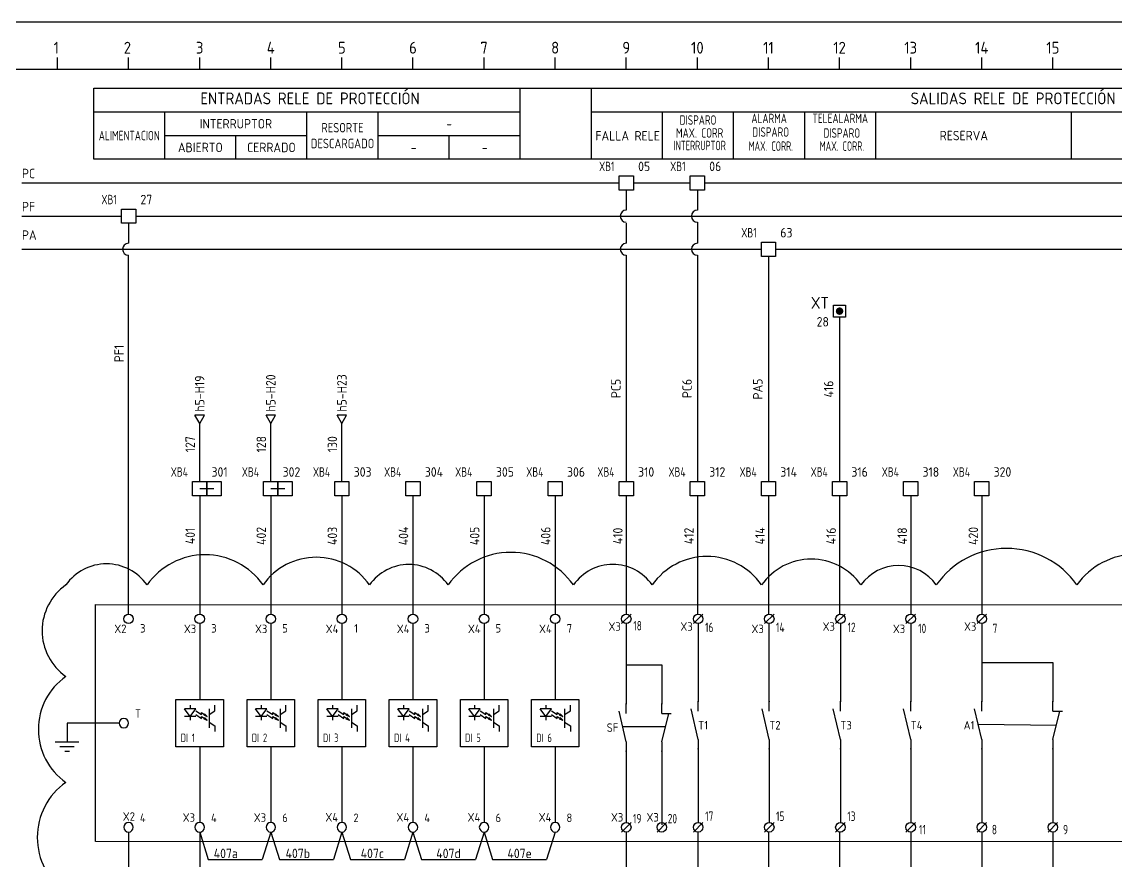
# Model space of a CAD drawing. Header units: millimetres. Extents: x 2272 to 7312, y -3839 to -3184.
# Drawn here: x 5241.5 to 5472.3, y -3372.7 to -3195.6 of the extents above; entities that cross this region are included whole.
import ezdxf
from ezdxf.enums import TextEntityAlignment as Align

# ---------------------------------------------------------------- set-up
doc = ezdxf.new("R2010")
doc.units = ezdxf.units.MM
doc.linetypes.add('DOT', pattern=[0.25, 0, -0.25])
for name, color, linetype in [('AUXILIAR', 30, 'Continuous'), ('COTAS', 3, 'Continuous'), ('SYMS', 7, 'Continuous'), ('TAGS', 7, 'Continuous'), ('TERMS', 7, 'Continuous'), ('TEXTO', 3, 'Continuous'), ('TEXTOS', 3, 'Continuous')]:
    doc.layers.add(name, color=color, linetype=linetype)
doc.styles.add('ROMANS', font='isocp3.shx')
doc.styles.add('style1', font='arial.ttf', dxfattribs={"height": 1})
doc.styles.add('style2', font='romab___.ttf', dxfattribs={"height": 1})
doc.styles.add('WD_IEC', font='ISOCP2.shx', dxfattribs={"width": 0.9, "height": 4})

# ---------------------------------------------------------------- blocks, each defined once
blk = doc.blocks.new('TIERRA')
for p, q in [((147.5, 185.5), (152.5, 185.5)), ((148.5, 184.5), (151.5, 184.5)), ((149.5, 183.5), (150.5, 183.5))]:
    blk.add_line(p, q)
blk = doc.blocks.new('*U136')
blk.add_lwpolyline([(-1.5, 3), (1.5, 3), (1.5, 0), (-1.5, 0)], close=True)
at = {"style": 'ROMANS', "width": 0.8}
blk.add_attdef('XA', text='', height=2, dxfattribs=at).set_placement((-2.5, 4), align=Align.RIGHT)
at = {"layer": 'TEXTO', "style": 'ROMANS'}
blk.add_attdef('BORNE', (2.5, 4), '', height=2, dxfattribs=at)
blk = doc.blocks.new('referencia horizontal')
for p, q in [((0, 1), (0, -1)), ((1.73, 0), (0, 1)), ((1.73, 0), (0, -1))]:
    blk.add_line(p, q)
at = {"style": 'ROMANS'}
blk.add_attdef('REFERENCIA_001', (1.43, -1), '', height=2, dxfattribs=at)
blk = doc.blocks.new('*U140')
blk.add_lwpolyline([(-1.5, 3), (1.5, 3), (1.5, 0), (-1.5, 0)], close=True)
at = {"style": 'ROMANS', "width": 0.8}
blk.add_attdef('XA', text='', height=2, dxfattribs=at).set_placement((-2.5, 4), align=Align.RIGHT)
at = {"layer": 'TEXTO', "style": 'ROMANS'}
blk.add_attdef('BORNE', (2.5, 4), '', height=2, dxfattribs=at)
blk = doc.blocks.new('*U141')
blk.add_lwpolyline([(-1.5, 3), (1.5, 3), (1.5, 0), (-1.5, 0)], close=True)
at = {"style": 'ROMANS', "width": 0.8}
blk.add_attdef('XA', text='', height=2, dxfattribs=at).set_placement((-2.5, 4), align=Align.RIGHT)
at = {"layer": 'TEXTO', "style": 'ROMANS'}
blk.add_attdef('BORNE', (2.5, 4), '', height=2, dxfattribs=at)
blk = doc.blocks.new('*U142')
blk.add_lwpolyline([(-1.5, 3), (1.5, 3), (1.5, 0), (-1.5, 0)], close=True)
at = {"style": 'ROMANS', "width": 0.8}
blk.add_attdef('XA', text='', height=2, dxfattribs=at).set_placement((-2.5, 4), align=Align.RIGHT)
at = {"layer": 'TEXTO', "style": 'ROMANS'}
blk.add_attdef('BORNE', (2.5, 4), '', height=2, dxfattribs=at)
blk = doc.blocks.new('*U122')
blk.add_lwpolyline([(-1.5, 3), (1.5, 3), (1.5, 0), (-1.5, 0)], close=True)
at = {"style": 'ROMANS', "width": 0.8}
blk.add_attdef('XA', text='', height=2, dxfattribs=at).set_placement((-2.5, 4), align=Align.RIGHT)
at = {"layer": 'TEXTO', "style": 'ROMANS'}
blk.add_attdef('BORNE', (2.5, 4), '', height=2, dxfattribs=at)
blk = doc.blocks.new('*U123')
blk.add_lwpolyline([(-1.5, 3), (1.5, 3), (1.5, 0), (-1.5, 0)], close=True)
at = {"style": 'ROMANS', "width": 0.8}
blk.add_attdef('XA', text='', height=2, dxfattribs=at).set_placement((-2.5, 4), align=Align.RIGHT)
at = {"layer": 'TEXTO', "style": 'ROMANS'}
blk.add_attdef('BORNE', (2.5, 4), '', height=2, dxfattribs=at)
blk = doc.blocks.new('VT0001')
for p, q in [((-1.25, -1.25), (-1.25, 1.25)), ((-1.25, 1.25), (1.25, 1.25)), ((1.25, 1.25), (1.25, -1.25)), ((1.25, -1.25), (-1.25, -1.25))]:
    blk.add_line(p, q)
at = {"style": 'WD_IEC', "flags": 1}
for tag, p, height in [('ASSYCODE', (2.75, 10.75), 1), ('CATDESC', (2.75, 9.25), 1), ('MFG', (2.75, 7.25), 1.5), ('CAT', (2.75, 4.75), 1.5), ('X2PIN01', (0, 2.25), 0.25), ('X4PIN01', (-1.25, 1), 0.25), ('X4TERM01', (-1.25, 0), 0.25), ('X4TERMDESC01', (-1.25, 0.5), 0.4), ('STRIPSEQ', (0, 0), 0.025), ('X2TERM01', (0, 1.25), 0.25), ('X8PIN01', (0, -0.25), 0.25), ('X2TERMDESC01', (0, 1.75), 0.4), ('X1PIN01', (1.25, 1), 0.25), ('X1TERM01', (1.25, 0), 0.25), ('X1TERMDESC01', (1.25, 0.5), 0.4), ('LINKTERM', (0, -0.04), 0.025), ('X8TERM01', (0, -1.25), 0.25), ('X8TERMDESC01', (0, -0.75), 0.4)]:
    blk.add_attdef(tag, p, '', height=height, dxfattribs=at)
at = {"style": 'WD_IEC'}
for tag, p in [('INST', (-2.25, 6.5)), ('LOC', (-2.25, 3.5)), ('DESC1', (-2.25, -6.25)), ('DESC2', (-2.25, -9.25)), ('DESC3', (-2.25, -12.25))]:
    blk.add_attdef(tag, text='', height=2.5, dxfattribs=at).set_placement(p, align=Align.RIGHT)
at = {"style": 'WD_IEC', "flags": 8}
for tag, height, p in [('TAGSTRIP', 2.5, (-2.25, 0.5)), ('TERM01', 2, (-2.25, -3.25))]:
    blk.add_attdef(tag, text='', height=height, dxfattribs=at).set_placement(p, align=Align.RIGHT)
blk = doc.blocks.new('*U134')
blk.add_lwpolyline([(-1.5, 3), (1.5, 3), (1.5, 0), (-1.5, 0)], close=True)
at = {"style": 'ROMANS', "width": 0.8}
blk.add_attdef('XA', text='', height=2, dxfattribs=at).set_placement((-2.5, 4), align=Align.RIGHT)
at = {"layer": 'TEXTO', "style": 'ROMANS'}
blk.add_attdef('BORNE', (2.5, 4), '', height=2, dxfattribs=at)
blk = doc.blocks.new('*U144')
blk.add_lwpolyline([(-1.5, 3), (1.5, 3), (1.5, 0), (-1.5, 0)], close=True)
at = {"style": 'ROMANS', "width": 0.8}
blk.add_attdef('XA', text='', height=2, dxfattribs=at).set_placement((-2.5, 4), align=Align.RIGHT)
at = {"layer": 'TEXTO', "style": 'ROMANS'}
blk.add_attdef('BORNE', (2.5, 4), '', height=2, dxfattribs=at)
blk = doc.blocks.new('*U145')
blk.add_lwpolyline([(-1.5, 3), (1.5, 3), (1.5, 0), (-1.5, 0)], close=True)
at = {"style": 'ROMANS', "width": 0.8}
blk.add_attdef('XA', text='', height=2, dxfattribs=at).set_placement((-2.5, 4), align=Align.RIGHT)
at = {"layer": 'TEXTO', "style": 'ROMANS'}
blk.add_attdef('BORNE', (2.5, 4), '', height=2, dxfattribs=at)
blk = doc.blocks.new('*U146')
blk.add_lwpolyline([(-1.5, 3), (1.5, 3), (1.5, 0), (-1.5, 0)], close=True)
at = {"style": 'ROMANS', "width": 0.8}
blk.add_attdef('XA', text='', height=2, dxfattribs=at).set_placement((-2.5, 4), align=Align.RIGHT)
at = {"layer": 'TEXTO', "style": 'ROMANS'}
blk.add_attdef('BORNE', (2.5, 4), '', height=2, dxfattribs=at)
blk = doc.blocks.new('*U147')
blk.add_lwpolyline([(-1.5, 3), (1.5, 3), (1.5, 0), (-1.5, 0)], close=True)
at = {"style": 'ROMANS', "width": 0.8}
blk.add_attdef('XA', text='', height=2, dxfattribs=at).set_placement((-2.5, 4), align=Align.RIGHT)
at = {"layer": 'TEXTO', "style": 'ROMANS'}
blk.add_attdef('BORNE', (2.5, 4), '', height=2, dxfattribs=at)
blk = doc.blocks.new('*U148')
blk.add_lwpolyline([(-1.5, 3), (1.5, 3), (1.5, 0), (-1.5, 0)], close=True)
at = {"style": 'ROMANS', "width": 0.8}
blk.add_attdef('XA', text='', height=2, dxfattribs=at).set_placement((-2.5, 4), align=Align.RIGHT)
at = {"layer": 'TEXTO', "style": 'ROMANS'}
blk.add_attdef('BORNE', (2.5, 4), '', height=2, dxfattribs=at)
blk = doc.blocks.new('*U149')
blk.add_lwpolyline([(-1.5, 3), (1.5, 3), (1.5, 0), (-1.5, 0)], close=True)
at = {"style": 'ROMANS', "width": 0.8}
blk.add_attdef('XA', text='', height=2, dxfattribs=at).set_placement((-2.5, 4), align=Align.RIGHT)
at = {"layer": 'TEXTO', "style": 'ROMANS'}
blk.add_attdef('BORNE', (2.5, 4), '', height=2, dxfattribs=at)
blk = doc.blocks.new('A3-Funcional')
at = {"color": 1, "linetype": 'Continuous'}
blk.add_line((25, 287), (410, 287), dxfattribs=at)
at = {"color": 11}
blk.add_lwpolyline([(0, 0), (0, 297), (420, 297), (420, 0)], close=True, dxfattribs=at)
at = {"layer": 'TEXTOS', "color": 3}
for p, q in [((37.5, 287), (37.5, 289.5)), ((52.5, 287), (52.5, 289.5)), ((67.5, 287), (67.5, 289.5)), ((82.5, 287), (82.5, 289.5)), ((97.5, 287), (97.5, 289.5)), ((112.5, 287), (112.5, 289.5)), ((127.5, 287), (127.5, 289.5)), ((142.5, 287), (142.5, 289.5)), ((157.5, 287), (157.5, 289.5)), ((172.5, 287), (172.5, 289.5)), ((187.5, 287), (187.5, 289.5)), ((202.5, 287), (202.5, 289.5)), ((217.5, 287), (217.5, 289.5)), ((232.5, 287), (232.5, 289.5)), ((247.5, 287), (247.5, 289.5))]:
    blk.add_line(p, q, dxfattribs=at)
at = {"layer": 'TEXTOS', "color": 3, "style": 'ROMANS'}
for s, p in [('1', (37.25, 290.3)), ('2', (52.25, 290.3)), ('3', (67.5, 290.3)), ('4', (82.5, 290.3)), ('5', (97.5, 290.3)), ('6', (112.5, 290.3)), ('7', (127.5, 290.3)), ('8', (142.5, 290.3)), ('9', (157.5, 290.3)), ('10', (172.5, 290.3)), ('11', (187.5, 290.3)), ('12', (202.5, 290.3)), ('13', (217.5, 290.3)), ('14', (232.5, 290.3)), ('15', (247.5, 290.3))]:
    blk.add_text(s, height=2.5, dxfattribs=at).set_placement(p, align=Align.CENTER)
at = {"layer": 'TEXTOS', "color": 7, "linetype": 'Continuous', "style": 'style2', "width": 0.8}
blk.add_attdef('CLIENTE', (295.02, 31.81), '', height=3.5, dxfattribs=at)
at = {"layer": 'TEXTOS', "color": 7, "style": 'style2'}
blk.add_attdef('NºOBRA', text='', height=4, dxfattribs=at).set_placement((380.19, 28), align=Align.CENTER)
at = {"layer": 'TEXTOS', "color": 7, "linetype": 'Continuous', "style": 'style1'}
for tag, p in [('0/0', (403.7, 28)), ('1088-01MP01', (379.98, 18.5)), ('REVCLIENTE', (403.7, 18.5)), ('1088-01MP01', (379.98, 11.43)), ('REV', (403.7, 11.19))]:
    blk.add_attdef(tag, text='', height=2.5, dxfattribs=at).set_placement(p, align=Align.CENTER)
at = {"layer": 'TEXTOS', "style": 'ROMANS'}
for tag, p in [('04/01/01', (204.48, 27.37)), ('NAMEDIB', (224.48, 27.33)), ('FECHREV', (204.48, 20.11)), ('NAMEREV', (224.48, 20.1)), ('FECHAPR', (204.48, 12.61)), ('NAMEAPR', (224.48, 12.6))]:
    blk.add_attdef(tag, text='', height=2, dxfattribs=at).set_placement(p, align=Align.CENTER)
at = {"layer": 'TEXTOS', "color": 7, "style": 'style1'}
blk.add_attdef('OBRA', (295.02, 26.8), '', height=2.5, dxfattribs=at)
at = {"layer": 'TEXTOS', "color": 7, "style": 'style1', "width": 0.85}
for tag, p in [('DESCRIPCION1', (332.01, 20.37)), ('DESCRIPCION2', (332.01, 16.29)), ('DESCRIPCION3', (332.01, 12.18))]:
    blk.add_attdef(tag, text='', height=2.5, dxfattribs=at).set_placement(p, align=Align.CENTER)
blk = doc.blocks.new('*U229')
blk.add_lwpolyline([(-1.5, 3), (1.5, 3), (1.5, 0), (-1.5, 0)], close=True)
at = {"style": 'ROMANS', "width": 0.8}
blk.add_attdef('XA', text='', height=2, dxfattribs=at).set_placement((-2.5, 4), align=Align.RIGHT)
at = {"layer": 'TEXTO', "style": 'ROMANS'}
blk.add_attdef('BORNE', (2.5, 4), '', height=2, dxfattribs=at)
blk = doc.blocks.new('*U243')
blk.add_circle((0, 0), 1)
at = {"linetype": 'DOT', "style": 'ROMANS'}
blk.add_attdef('IN1', text='', height=1.8, dxfattribs=at).set_placement((3, -2), align=Align.MIDDLE_CENTER)
blk = doc.blocks.new('*U237')
blk.add_circle((0, 0), 1)
at = {"linetype": 'DOT', "style": 'ROMANS'}
blk.add_attdef('IN1', text='', height=1.8, dxfattribs=at).set_placement((3, -2), align=Align.MIDDLE_CENTER)
blk = doc.blocks.new('*U238')
blk.add_circle((0, 0), 1)
at = {"linetype": 'DOT', "style": 'ROMANS'}
blk.add_attdef('IN1', text='', height=1.8, dxfattribs=at).set_placement((3, -2), align=Align.MIDDLE_CENTER)
blk = doc.blocks.new('*U239')
blk.add_circle((0, 0), 1)
at = {"linetype": 'DOT', "style": 'ROMANS'}
blk.add_attdef('IN1', text='', height=1.8, dxfattribs=at).set_placement((3, -2), align=Align.MIDDLE_CENTER)
blk = doc.blocks.new('*U240')
blk.add_circle((0, 0), 1)
at = {"linetype": 'DOT', "style": 'ROMANS'}
blk.add_attdef('IN1', text='', height=1.8, dxfattribs=at).set_placement((3, -2), align=Align.MIDDLE_CENTER)
blk = doc.blocks.new('*U241')
blk.add_circle((0, 0), 1)
at = {"linetype": 'DOT', "style": 'ROMANS'}
blk.add_attdef('IN1', text='', height=1.8, dxfattribs=at).set_placement((3, -2), align=Align.MIDDLE_CENTER)
blk = doc.blocks.new('*U242')
blk.add_circle((0, 0), 1)
at = {"linetype": 'DOT', "style": 'ROMANS'}
blk.add_attdef('IN1', text='', height=1.8, dxfattribs=at).set_placement((3, -2), align=Align.MIDDLE_CENTER)
blk = doc.blocks.new('CASV')
at = {"linetype": 'Continuous'}
for p, q in [((0, -2), (0, 0)), ((0, -8), (-1.5, -1.5)), ((0, -8), (0, -10))]:
    blk.add_line(p, q, dxfattribs=at)
for p in [(0, 0), (0, -10)]:
    blk.add_point(p, dxfattribs=at)
at = {"linetype": 'Continuous', "style": 'ROMANS'}
for tag, height, p in [('X1', 1.8, (1, -2)), ('NOMBRE', 2, (0, -5)), ('X2', 1.8, (1, -8))]:
    blk.add_attdef(tag, text='', height=height, dxfattribs=at).set_placement(p, align=Align.MIDDLE_LEFT)
blk = doc.blocks.new('Bor-placas')
blk.add_line((-4, 3), (-6, 1))
blk.add_circle((-5, 2), 1)
blk = doc.blocks.new('*U254')
blk.add_circle((0, 0), 1)
at = {"linetype": 'DOT', "style": 'ROMANS'}
blk.add_attdef('IN1', text='', height=1.8, dxfattribs=at).set_placement((3, -2), align=Align.MIDDLE_CENTER)
blk = doc.blocks.new('*U255')
blk.add_circle((0, 0), 1)
at = {"linetype": 'DOT', "style": 'ROMANS'}
blk.add_attdef('IN1', text='', height=1.8, dxfattribs=at).set_placement((3, -2), align=Align.MIDDLE_CENTER)
blk = doc.blocks.new('*U256')
at = {"linetype": 'Continuous'}
for p, q in [((-5, 0), (5, 0)), ((-5, -10), (-5, 0)), ((5, 0), (5, -10)), ((5, -10), (-5, -10))]:
    blk.add_line(p, q, dxfattribs=at)
blk.add_point((0, 0), dxfattribs=at)
at = {"layer": 'AUXILIAR', "linetype": 'Continuous'}
for p, q in [((-2, -3.6), (-3.2, -2)), ((-0.8, -2), (-3.2, -2)), ((-2, -1.2), (-2, -2)), ((-2, -3.6), (-0.8, -2)), ((2, -2), (2, -6)), ((3.2, -2.4), (3.2, -1.2)), ((-0.8, -3.6), (-3.2, -3.6)), ((-2, -3.6), (-2, -4.4)), ((-0.8, -2.4), (0.4, -3.2)), ((-0.8, -3.2), (0.4, -4)), ((0.4, -2.8), (1.6, -3.6)), ((0.4, -3.2), (0.4, -2.8)), ((0.4, -4), (0.4, -3.6)), ((0.4, -3.6), (1.6, -4.4)), ((0.87, -3.28), (1.6, -3.6)), ((0.87, -4.08), (1.6, -4.4)), ((1.02, -3.05), (1.6, -3.6)), ((1.02, -3.85), (1.6, -4.4)), ((2, -3.2), (3.2, -2.4)), ((2, -4.8), (3.2, -5.6)), ((3.2, -5.6), (3.2, -6.8))]:
    blk.add_line(p, q, dxfattribs=at)
at = {"style": 'ROMANS', "width": 0.8}
blk.add_attdef('ENTRADA', (-4, -9), '', height=1.8, dxfattribs=at)
blk = doc.blocks.new('*U249')
at = {"linetype": 'Continuous'}
for p, q in [((-5, 0), (5, 0)), ((-5, -10), (-5, 0)), ((5, 0), (5, -10)), ((5, -10), (-5, -10))]:
    blk.add_line(p, q, dxfattribs=at)
blk.add_point((0, 0), dxfattribs=at)
at = {"layer": 'AUXILIAR', "linetype": 'Continuous'}
for p, q in [((-2, -3.6), (-3.2, -2)), ((-0.8, -2), (-3.2, -2)), ((-2, -1.2), (-2, -2)), ((-2, -3.6), (-0.8, -2)), ((2, -2), (2, -6)), ((3.2, -2.4), (3.2, -1.2)), ((-0.8, -3.6), (-3.2, -3.6)), ((-2, -3.6), (-2, -4.4)), ((-0.8, -2.4), (0.4, -3.2)), ((-0.8, -3.2), (0.4, -4)), ((0.4, -2.8), (1.6, -3.6)), ((0.4, -3.2), (0.4, -2.8)), ((0.4, -4), (0.4, -3.6)), ((0.4, -3.6), (1.6, -4.4)), ((0.87, -3.28), (1.6, -3.6)), ((0.87, -4.08), (1.6, -4.4)), ((1.02, -3.05), (1.6, -3.6)), ((1.02, -3.85), (1.6, -4.4)), ((2, -3.2), (3.2, -2.4)), ((2, -4.8), (3.2, -5.6)), ((3.2, -5.6), (3.2, -6.8))]:
    blk.add_line(p, q, dxfattribs=at)
at = {"style": 'ROMANS', "width": 0.8}
blk.add_attdef('ENTRADA', (-4, -9), '', height=1.8, dxfattribs=at)
blk = doc.blocks.new('*U250')
at = {"linetype": 'Continuous'}
for p, q in [((-5, 0), (5, 0)), ((-5, -10), (-5, 0)), ((5, 0), (5, -10)), ((5, -10), (-5, -10))]:
    blk.add_line(p, q, dxfattribs=at)
blk.add_point((0, 0), dxfattribs=at)
at = {"layer": 'AUXILIAR', "linetype": 'Continuous'}
for p, q in [((-2, -3.6), (-3.2, -2)), ((-0.8, -2), (-3.2, -2)), ((-2, -1.2), (-2, -2)), ((-2, -3.6), (-0.8, -2)), ((2, -2), (2, -6)), ((3.2, -2.4), (3.2, -1.2)), ((-0.8, -3.6), (-3.2, -3.6)), ((-2, -3.6), (-2, -4.4)), ((-0.8, -2.4), (0.4, -3.2)), ((-0.8, -3.2), (0.4, -4)), ((0.4, -2.8), (1.6, -3.6)), ((0.4, -3.2), (0.4, -2.8)), ((0.4, -4), (0.4, -3.6)), ((0.4, -3.6), (1.6, -4.4)), ((0.87, -3.28), (1.6, -3.6)), ((0.87, -4.08), (1.6, -4.4)), ((1.02, -3.05), (1.6, -3.6)), ((1.02, -3.85), (1.6, -4.4)), ((2, -3.2), (3.2, -2.4)), ((2, -4.8), (3.2, -5.6)), ((3.2, -5.6), (3.2, -6.8))]:
    blk.add_line(p, q, dxfattribs=at)
at = {"style": 'ROMANS', "width": 0.8}
blk.add_attdef('ENTRADA', (-4, -9), '', height=1.8, dxfattribs=at)
blk = doc.blocks.new('*U251')
at = {"linetype": 'Continuous'}
for p, q in [((-5, 0), (5, 0)), ((-5, -10), (-5, 0)), ((5, 0), (5, -10)), ((5, -10), (-5, -10))]:
    blk.add_line(p, q, dxfattribs=at)
blk.add_point((0, 0), dxfattribs=at)
at = {"layer": 'AUXILIAR', "linetype": 'Continuous'}
for p, q in [((-2, -3.6), (-3.2, -2)), ((-0.8, -2), (-3.2, -2)), ((-2, -1.2), (-2, -2)), ((-2, -3.6), (-0.8, -2)), ((2, -2), (2, -6)), ((3.2, -2.4), (3.2, -1.2)), ((-0.8, -3.6), (-3.2, -3.6)), ((-2, -3.6), (-2, -4.4)), ((-0.8, -2.4), (0.4, -3.2)), ((-0.8, -3.2), (0.4, -4)), ((0.4, -2.8), (1.6, -3.6)), ((0.4, -3.2), (0.4, -2.8)), ((0.4, -4), (0.4, -3.6)), ((0.4, -3.6), (1.6, -4.4)), ((0.87, -3.28), (1.6, -3.6)), ((0.87, -4.08), (1.6, -4.4)), ((1.02, -3.05), (1.6, -3.6)), ((1.02, -3.85), (1.6, -4.4)), ((2, -3.2), (3.2, -2.4)), ((2, -4.8), (3.2, -5.6)), ((3.2, -5.6), (3.2, -6.8))]:
    blk.add_line(p, q, dxfattribs=at)
at = {"style": 'ROMANS', "width": 0.8}
blk.add_attdef('ENTRADA', (-4, -9), '', height=1.8, dxfattribs=at)
blk = doc.blocks.new('*U244')
blk.add_circle((0, 0), 1)
at = {"linetype": 'DOT', "style": 'ROMANS'}
blk.add_attdef('IN1', text='', height=1.8, dxfattribs=at).set_placement((3, -2), align=Align.MIDDLE_CENTER)
blk = doc.blocks.new('*U245')
blk.add_circle((0, 0), 1)
at = {"linetype": 'DOT', "style": 'ROMANS'}
blk.add_attdef('IN1', text='', height=1.8, dxfattribs=at).set_placement((3, -2), align=Align.MIDDLE_CENTER)
blk = doc.blocks.new('*U246')
blk.add_circle((0, 0), 1)
at = {"linetype": 'DOT', "style": 'ROMANS'}
blk.add_attdef('IN1', text='', height=1.8, dxfattribs=at).set_placement((3, -2), align=Align.MIDDLE_CENTER)
blk = doc.blocks.new('*U247')
at = {"linetype": 'Continuous'}
for p, q in [((-5, 0), (5, 0)), ((-5, -10), (-5, 0)), ((5, 0), (5, -10)), ((5, -10), (-5, -10))]:
    blk.add_line(p, q, dxfattribs=at)
blk.add_point((0, 0), dxfattribs=at)
at = {"layer": 'AUXILIAR', "linetype": 'Continuous'}
for p, q in [((-2, -3.6), (-3.2, -2)), ((-0.8, -2), (-3.2, -2)), ((-2, -1.2), (-2, -2)), ((-2, -3.6), (-0.8, -2)), ((2, -2), (2, -6)), ((3.2, -2.4), (3.2, -1.2)), ((-0.8, -3.6), (-3.2, -3.6)), ((-2, -3.6), (-2, -4.4)), ((-0.8, -2.4), (0.4, -3.2)), ((-0.8, -3.2), (0.4, -4)), ((0.4, -2.8), (1.6, -3.6)), ((0.4, -3.2), (0.4, -2.8)), ((0.4, -4), (0.4, -3.6)), ((0.4, -3.6), (1.6, -4.4)), ((0.87, -3.28), (1.6, -3.6)), ((0.87, -4.08), (1.6, -4.4)), ((1.02, -3.05), (1.6, -3.6)), ((1.02, -3.85), (1.6, -4.4)), ((2, -3.2), (3.2, -2.4)), ((2, -4.8), (3.2, -5.6)), ((3.2, -5.6), (3.2, -6.8))]:
    blk.add_line(p, q, dxfattribs=at)
at = {"style": 'ROMANS', "width": 0.8}
blk.add_attdef('ENTRADA', (-4, -9), '', height=1.8, dxfattribs=at)
blk = doc.blocks.new('*U248')
at = {"linetype": 'Continuous'}
for p, q in [((-5, 0), (5, 0)), ((-5, -10), (-5, 0)), ((5, 0), (5, -10)), ((5, -10), (-5, -10))]:
    blk.add_line(p, q, dxfattribs=at)
blk.add_point((0, 0), dxfattribs=at)
at = {"layer": 'AUXILIAR', "linetype": 'Continuous'}
for p, q in [((-2, -3.6), (-3.2, -2)), ((-0.8, -2), (-3.2, -2)), ((-2, -1.2), (-2, -2)), ((-2, -3.6), (-0.8, -2)), ((2, -2), (2, -6)), ((3.2, -2.4), (3.2, -1.2)), ((-0.8, -3.6), (-3.2, -3.6)), ((-2, -3.6), (-2, -4.4)), ((-0.8, -2.4), (0.4, -3.2)), ((-0.8, -3.2), (0.4, -4)), ((0.4, -2.8), (1.6, -3.6)), ((0.4, -3.2), (0.4, -2.8)), ((0.4, -4), (0.4, -3.6)), ((0.4, -3.6), (1.6, -4.4)), ((0.87, -3.28), (1.6, -3.6)), ((0.87, -4.08), (1.6, -4.4)), ((1.02, -3.05), (1.6, -3.6)), ((1.02, -3.85), (1.6, -4.4)), ((2, -3.2), (3.2, -2.4)), ((2, -4.8), (3.2, -5.6)), ((3.2, -5.6), (3.2, -6.8))]:
    blk.add_line(p, q, dxfattribs=at)
at = {"style": 'ROMANS', "width": 0.8}
blk.add_attdef('ENTRADA', (-4, -9), '', height=1.8, dxfattribs=at)
blk = doc.blocks.new('*U252')
blk.add_circle((0, 0), 1)
at = {"linetype": 'DOT', "style": 'ROMANS'}
blk.add_attdef('IN1', text='', height=1.8, dxfattribs=at).set_placement((3, -2), align=Align.MIDDLE_CENTER)
blk = doc.blocks.new('*U253')
blk.add_circle((0, 0), 1)
at = {"linetype": 'DOT', "style": 'ROMANS'}
blk.add_attdef('IN1', text='', height=1.8, dxfattribs=at).set_placement((3, -2), align=Align.MIDDLE_CENTER)
blk = doc.blocks.new('CCSV')
at = {"color": 0}
for p, q in [((0, -2), (0, 0)), ((0, -8), (1.5, -2)), ((0, -2), (2, -2)), ((0, -8), (0, -10))]:
    blk.add_line(p, q, dxfattribs=at)
at = {"color": 7}
for p in [(0, 0), (0, -10)]:
    blk.add_point(p, dxfattribs=at)
at = {"color": 7, "style": 'ROMANS'}
for tag, height, p in [('X1', 1.3, (-1, -2)), ('NOMBRE', 1.8, (0, -5)), ('X2', 1.3, (-1, -8))]:
    blk.add_attdef(tag, text='', height=height, dxfattribs=at).set_placement(p, align=Align.MIDDLE_RIGHT)
blk = doc.blocks.new('*U135')
blk.add_circle((0, 0), 1)
at = {"linetype": 'DOT', "style": 'ROMANS'}
blk.add_attdef('IN1', text='', height=1.8, dxfattribs=at).set_placement((3, -2), align=Align.MIDDLE_CENTER)

msp = doc.modelspace()

# ---------------------------------------------------------------- hatches: boundary and pattern name
h = msp.add_hatch(color=5)
h.dxf.hatch_style = 1
h.set_gradient(color1=(0, 0, 255), one_color=1, tint=1)
edge = h.paths.add_edge_path()
edge.add_arc((5414, -3256.61), 0.793, 0, 360)

# ---------------------------------------------------------------- linework, layer by layer
for p, q in [((5369, -3231.06), (5369, -3235.29)), ((5384, -3231.06), (5384, -3235.29)), ((5264, -3238.06), (5264, -3242.29)), ((5369, -3238.06), (5369, -3242.29)), ((5384, -3237.83), (5384, -3242.29)), ((5264, -3320.56), (5264, -3244.83)), ((5369, -3244.83), (5369, -3292.56)), ((5384, -3244.83), (5384, -3292.56)), ((5399, -3245.06), (5399, -3292.56)), ((5414, -3257.86), (5414, -3292.56)), ((5279, -3292.56), (5279, -3280.33)), ((5294, -3292.56), (5294, -3280.33)), ((5309, -3292.56), (5309, -3280.33)), ((5279, -3294.06), (5282, -3294.06)), ((5294, -3294.06), (5297, -3294.06)), ((5279, -3295.56), (5279, -3320.56)), ((5294, -3295.56), (5294, -3320.56)), ((5309, -3295.56), (5309, -3320.56)), ((5324, -3295.56), (5324, -3320.56)), ((5339, -3295.56), (5339, -3320.56)), ((5354, -3295.56), (5354, -3320.56)), ((5369, -3295.56), (5369, -3320.56)), ((5384, -3295.56), (5384, -3320.56)), ((5399, -3295.56), (5399, -3320.56)), ((5414, -3295.56), (5414, -3320.56)), ((5429, -3295.56), (5429, -3320.56)), ((5444, -3295.56), (5444, -3320.56)), ((5279, -3322.56), (5279, -3338.56)), ((5294, -3322.56), (5294, -3338.56)), ((5309, -3322.56), (5309, -3338.56)), ((5324, -3322.56), (5324, -3338.56)), ((5339, -3322.56), (5339, -3338.56)), ((5354, -3322.56), (5354, -3338.56)), ((5399.17, -3339.02), (5399.17, -3322.56)), ((5444, -3330.79), (5459, -3330.79)), ((5459, -3330.79), (5459, -3339.02)), ((5369, -3331.29), (5376.5, -3331.29)), ((5262, -3343.56), (5251.03, -3343.56)), ((5251.03, -3343.56), (5251.03, -3347.49)), ((5368.25, -3344.27), (5377.31, -3344.27)), ((5443.25, -3343.77), (5459.75, -3344.02)), ((5279, -3348.56), (5279, -3364.56)), ((5294, -3348.56), (5294, -3364.56)), ((5309, -3348.56), (5309, -3364.56)), ((5324, -3348.56), (5324, -3364.56)), ((5339, -3348.56), (5339, -3364.56)), ((5354, -3348.56), (5354, -3364.56)), ((5264, -3366.56), (5264, -3435.06)), ((5279, -3366.56), (5279, -3391.56)), ((5279, -3366.56), (5280.81, -3372.34)), ((5294, -3366.56), (5292.2, -3372.34)), ((5294, -3366.56), (5295.81, -3372.34)), ((5309, -3366.56), (5307.2, -3372.34)), ((5309, -3366.56), (5310.81, -3372.34)), ((5324, -3366.56), (5322.2, -3372.34)), ((5324, -3366.56), (5325.81, -3372.34)), ((5324, -3366.56), (5325.81, -3372.34)), ((5339, -3366.56), (5337.2, -3372.34)), ((5339, -3366.56), (5340.81, -3372.34)), ((5354, -3366.56), (5352.2, -3372.34)), ((5354, -3366.56), (5352.2, -3372.34)), ((5369, -3366.56), (5369, -3391.56)), ((5384.08, -3366.55), (5384.09, -3391.47)), ((5399, -3366.56), (5399, -3391.56)), ((5414, -3366.56), (5414, -3391.56)), ((5429, -3366.56), (5429, -3391.56)), ((5444, -3366.56), (5444, -3391.56)), ((5459, -3366.56), (5459, -3391.56)), ((5280.81, -3372.34), (5292.2, -3372.34)), ((5295.81, -3372.34), (5307.2, -3372.34)), ((5310.81, -3372.34), (5322.2, -3372.34)), ((5325.81, -3372.34), (5337.2, -3372.34)), ((5340.81, -3372.34), (5352.2, -3372.34))]:
    msp.add_line(p, q)
at = {"linetype": 'Continuous'}
for p, q in [((5369, -3322.56), (5369, -3339.52)), ((5384.17, -3322.56), (5384.17, -3339.02)), ((5414.17, -3322.56), (5414.17, -3339.02)), ((5429, -3322.56), (5429, -3339.02)), ((5444, -3322.56), (5444, -3339.02)), ((5376.5, -3331.29), (5376.5, -3339.52)), ((5369, -3349.52), (5369, -3364.56)), ((5376.5, -3349.52), (5376.5, -3365.06)), ((5384.17, -3349.02), (5384.17, -3364.56)), ((5399.17, -3349.02), (5399.17, -3364.56)), ((5414.17, -3349.02), (5414.17, -3364.56)), ((5429, -3349.02), (5429, -3364.56)), ((5444, -3349.02), (5444, -3364.56)), ((5459, -3349.02), (5459, -3364.56))]:
    msp.add_line(p, q, dxfattribs=at)
msp.add_lwpolyline([(5488.84, -3314.41, 0.520567), (5464.07, -3314.41, 0.520567), (5434.39, -3314.41, 0.520567), (5418.51, -3314.41, 0.520567), (5397.56, -3314.41, 0.520567), (5374.47, -3314.41, 0.520567), (5357.85, -3314.41, 0.520567), (5331.41, -3314.41, 0.520567), (5314.84, -3314.41, 0.520567), (5292.37, -3314.41, 0.520567), (5267.9, -3314.41, 0.520567), (5250.78, -3314.41, 0.520567), (5250.78, -3333.73, 0.520567), (5250.78, -3356.08, 0.520567), (5250.78, -3379.31, 0.520567)], format="xyb")
for centre in [(5369, -3236.56), (5384, -3236.56), (5264, -3243.56), (5369, -3243.56), (5384, -3243.56)]:
    msp.add_arc(centre, 1.27, 90, 270)
at = {"layer": 'AUXILIAR'}
for p, q in [((5241.5, -3229.56), (5367.5, -3229.56)), ((5370.5, -3229.56), (5382.5, -3229.56)), ((5385.5, -3229.56), (5582.63, -3229.56)), ((5241.5, -3236.56), (5262.5, -3236.56)), ((5265.5, -3236.56), (5616.5, -3236.56)), ((5241.5, -3243.56), (5397.5, -3243.56)), ((5400.54, -3243.56), (5532.5, -3243.56))]:
    msp.add_line(p, q, dxfattribs=at)
msp.add_lwpolyline([(5257.02, -3318.56), (5494.99, -3318.6), (5494.99, -3368.6), (5257.02, -3368.56)], close=True, dxfattribs=at)
at = {"layer": 'COTAS'}
for p, q in [((5346.64, -3224.56), (5346.64, -3209.56)), ((5361.64, -3224.56), (5361.64, -3209.56)), ((5256.64, -3214.56), (5346.64, -3214.56)), ((5271.64, -3224.56), (5271.64, -3214.56)), ((5301.64, -3224.56), (5301.64, -3214.56)), ((5316.64, -3224.56), (5316.64, -3214.56)), ((5361.64, -3214.56), (5601.64, -3214.56)), ((5376.64, -3224.56), (5376.64, -3214.56)), ((5391.64, -3224.56), (5391.64, -3214.56)), ((5406.64, -3224.56), (5406.64, -3214.56)), ((5406.64, -3224.56), (5406.64, -3214.56)), ((5421.64, -3224.56), (5421.64, -3214.56)), ((5462.9, -3224.56), (5462.9, -3214.56)), ((5271.64, -3219.56), (5301.64, -3219.56)), ((5286.64, -3224.56), (5286.64, -3219.56)), ((5316.64, -3219.56), (5346.64, -3219.56)), ((5331.64, -3224.56), (5331.64, -3219.56)), ((5361.64, -3224.56), (5361.64, -3219.56))]:
    msp.add_line(p, q, dxfattribs=at)
msp.add_lwpolyline([(5616.64, -3224.56), (5256.64, -3224.56), (5256.64, -3209.56), (5616.64, -3209.56)], dxfattribs=at)

# ---------------------------------------------------------------- block references
for name, p in [('A3-Funcional', (5211.5, -3492.56)), ('*U229', (5282, -3295.56)), ('*U229', (5297, -3295.56)), ('Bor-placas', (5374, -3323.56)), ('Bor-placas', (5389.17, -3323.56)), ('Bor-placas', (5404.17, -3323.56)), ('Bor-placas', (5419.17, -3323.56)), ('Bor-placas', (5434, -3323.56)), ('Bor-placas', (5449, -3323.56)), ('TIERRA', (5101.03, -3532.99)), ('Bor-placas', (5374, -3367.56)), ('Bor-placas', (5381.5, -3367.56)), ('Bor-placas', (5389.17, -3367.56)), ('Bor-placas', (5404.17, -3367.56)), ('Bor-placas', (5419.17, -3367.56)), ('Bor-placas', (5434, -3367.56)), ('Bor-placas', (5449, -3367.56)), ('Bor-placas', (5464, -3367.56))]:
    msp.add_blockref(name, p)
for name, p, values in [('*U134', (5369, -3231.06), {'XA': 'XB1', 'BORNE': '05'}), ('*U122', (5384, -3231.06), {'XA': 'XB1', 'BORNE': '06'}), ('*U136', (5264, -3238.06), {'XA': 'XB1', 'BORNE': '27'}), ('*U123', (5399, -3245.06), {'XA': 'XB1', 'BORNE': '63'}), ('*U140', (5279, -3295.56), {'XA': 'XB4', 'BORNE': '301'}), ('*U141', (5294, -3295.56), {'XA': 'XB4', 'BORNE': '302'}), ('*U142', (5309, -3295.56), {'XA': 'XB4', 'BORNE': '303'}), ('*U142', (5324, -3295.56), {'XA': 'XB4', 'BORNE': '304'}), ('*U142', (5339, -3295.56), {'XA': 'XB4', 'BORNE': '305'}), ('*U142', (5354, -3295.56), {'XA': 'XB4', 'BORNE': '306'}), ('*U144', (5369, -3295.56), {'XA': 'XB4', 'BORNE': '310'}), ('*U145', (5384, -3295.56), {'XA': 'XB4', 'BORNE': '312'}), ('*U146', (5399, -3295.56), {'XA': 'XB4', 'BORNE': '314'}), ('*U147', (5414, -3295.56), {'XA': 'XB4', 'BORNE': '316'}), ('*U148', (5429, -3295.56), {'XA': 'XB4', 'BORNE': '318'}), ('*U149', (5444, -3295.56), {'XA': 'XB4', 'BORNE': '320'}), ('*U243', (5264, -3321.56), {'IN1': '3'}), ('*U237', (5279, -3321.56), {'IN1': '3'}), ('*U238', (5294, -3321.56), {'IN1': '5'}), ('*U239', (5309, -3321.56), {'IN1': '1'}), ('*U254', (5324, -3321.56), {'IN1': '3'}), ('*U244', (5339, -3321.56), {'IN1': '5'}), ('*U245', (5354, -3321.56), {'IN1': '7'}), ('*U256', (5279, -3338.56), {'ENTRADA': 'DI 1'}), ('*U249', (5294, -3338.56), {'ENTRADA': 'DI 2'}), ('*U250', (5309, -3338.56), {'ENTRADA': 'DI 3'}), ('*U251', (5324, -3338.56), {'ENTRADA': 'DI 4'}), ('*U247', (5339, -3338.56), {'ENTRADA': 'DI 5'}), ('*U248', (5354, -3338.56), {'ENTRADA': 'DI 6'})]:
    msp.add_blockref(name, p).add_auto_attribs(values)
ref = msp.add_blockref('referencia horizontal', (5279, -3278.6), dxfattribs=dict(rotation=270))
ref.add_attrib('REFERENCIA', 'h5-H19', dxfattribs={"height": 2, "rotation": 90, "style": 'ROMANS'}).set_placement((5279, -3277.83), align=Align.MIDDLE_LEFT)
ref = msp.add_blockref('referencia horizontal', (5294, -3278.6), dxfattribs=dict(rotation=270))
ref.add_attrib('REFERENCIA', 'h5-H20', dxfattribs={"height": 2, "rotation": 90, "style": 'ROMANS'}).set_placement((5294, -3277.83), align=Align.MIDDLE_LEFT)
ref = msp.add_blockref('referencia horizontal', (5309, -3278.6), dxfattribs=dict(rotation=270))
ref.add_attrib('REFERENCIA', 'h5-H23', dxfattribs={"height": 2, "rotation": 90, "style": 'ROMANS'}).set_placement((5309, -3277.83), align=Align.MIDDLE_LEFT)
at = {"linetype": 'Continuous'}
ref = msp.add_blockref('CASV', (5369, -3339.52), dxfattribs=at)
ref.add_attrib('NOMBRE', 'SF', dxfattribs={"color": 7, "linetype": 'Continuous', "height": 1.8, "style": 'ROMANS'}).set_placement((5364.87, -3344.52), align=Align.MIDDLE_LEFT)
for p in [(5376.5, -3339.52), (5459, -3339.02)]:
    msp.add_blockref('CCSV', p, dxfattribs=at)
ref = msp.add_blockref('CASV', (5384.17, -3339.02), dxfattribs=at)
ref.add_attrib('NOMBRE', 'T1', dxfattribs={"color": 7, "linetype": 'Continuous', "height": 1.8, "style": 'ROMANS'}).set_placement((5384.17, -3344.02), align=Align.MIDDLE_LEFT)
ref = msp.add_blockref('CASV', (5399.17, -3339.02), dxfattribs=at)
ref.add_attrib('NOMBRE', 'T2', dxfattribs={"color": 7, "linetype": 'Continuous', "height": 1.8, "style": 'ROMANS'}).set_placement((5399.17, -3344.02), align=Align.MIDDLE_LEFT)
ref = msp.add_blockref('CASV', (5414.17, -3339.02), dxfattribs=at)
ref.add_attrib('NOMBRE', 'T3', dxfattribs={"color": 7, "linetype": 'Continuous', "height": 1.8, "style": 'ROMANS'}).set_placement((5414.17, -3344.02), align=Align.MIDDLE_LEFT)
ref = msp.add_blockref('CASV', (5429, -3339.02), dxfattribs=at)
ref.add_attrib('NOMBRE', 'T4', dxfattribs={"color": 7, "linetype": 'Continuous', "height": 1.8, "style": 'ROMANS'}).set_placement((5429, -3344.02), align=Align.MIDDLE_LEFT)
ref = msp.add_blockref('CASV', (5444, -3339.02), dxfattribs=at)
ref.add_attrib('NOMBRE', 'A1', dxfattribs={"color": 7, "linetype": 'Continuous', "height": 1.8, "style": 'ROMANS'}).set_placement((5440.18, -3344.02), align=Align.MIDDLE_LEFT)
ref = msp.add_blockref('*U135', (5263, -3343.56), dxfattribs=dict(xscale=-1, rotation=180))
ref.add_attrib('IN1', 'T', dxfattribs={"linetype": 'DOT', "height": 1.8, "style": 'ROMANS'}).set_placement((5266, -3341.56), align=Align.MIDDLE_CENTER)
ref = msp.add_blockref('*U240', (5264, -3365.56), dxfattribs=dict(xscale=-1, rotation=180))
ref.add_attrib('IN1', '4', dxfattribs={"linetype": 'DOT', "height": 1.8, "style": 'ROMANS'}).set_placement((5267, -3363.56), align=Align.MIDDLE_CENTER)
ref = msp.add_blockref('*U242', (5279, -3365.56), dxfattribs=dict(xscale=-1, rotation=180))
ref.add_attrib('IN1', '4', dxfattribs={"linetype": 'DOT', "height": 1.8, "style": 'ROMANS'}).set_placement((5282, -3363.56), align=Align.MIDDLE_CENTER)
ref = msp.add_blockref('*U241', (5294, -3365.56), dxfattribs=dict(xscale=-1, rotation=180))
ref.add_attrib('IN1', '6', dxfattribs={"linetype": 'DOT', "height": 1.8, "style": 'ROMANS'}).set_placement((5297, -3363.56), align=Align.MIDDLE_CENTER)
ref = msp.add_blockref('*U252', (5309, -3365.56), dxfattribs=dict(xscale=-1, rotation=180))
ref.add_attrib('IN1', '2', dxfattribs={"linetype": 'DOT', "height": 1.8, "style": 'ROMANS'}).set_placement((5312, -3363.56), align=Align.MIDDLE_CENTER)
ref = msp.add_blockref('*U255', (5324, -3365.56), dxfattribs=dict(xscale=-1, rotation=180))
ref.add_attrib('IN1', '4', dxfattribs={"linetype": 'DOT', "height": 1.8, "style": 'ROMANS'}).set_placement((5327, -3363.56), align=Align.MIDDLE_CENTER)
ref = msp.add_blockref('*U253', (5339, -3365.56), dxfattribs=dict(xscale=-1, rotation=180))
ref.add_attrib('IN1', '6', dxfattribs={"linetype": 'DOT', "height": 1.8, "style": 'ROMANS'}).set_placement((5342, -3363.56), align=Align.MIDDLE_CENTER)
ref = msp.add_blockref('*U246', (5354, -3365.56), dxfattribs=dict(xscale=-1, rotation=180))
ref.add_attrib('IN1', '8', dxfattribs={"linetype": 'DOT', "height": 1.8, "style": 'ROMANS'}).set_placement((5357, -3363.56), align=Align.MIDDLE_CENTER)
at = {"layer": 'SYMS'}
ref = msp.add_blockref('VT0001', (5414, -3256.61), dxfattribs=at)
ref.add_attrib('TERM01', '28', dxfattribs={"layer": 'TERMS', "height": 2, "style": 'WD_IEC', "flags": 8}).set_placement((5411.75, -3259.86), align=Align.RIGHT)
ref.add_attrib('TAGSTRIP', 'XT', dxfattribs={"layer": 'TAGS', "height": 2.5, "style": 'WD_IEC', "flags": 8}).set_placement((5411.75, -3256.11), align=Align.RIGHT)

# ---------------------------------------------------------------- texts
at = {"char_height": 2, "attachment_point": 7, "style": 'ROMANS'}
for s, insert in [('PC', (5241.5, -3228.56)), ('PF', (5241.5, -3235.56)), ('PA', (5241.5, -3241.56))]:
    msp.add_mtext_dynamic_manual_height_columns(s, width=5.5849, gutter_width=10, heights=[0], dxfattribs=dict(at, insert=insert))
at = {"layer": 'COTAS', "char_height": 2.5, "attachment_point": 5, "style": 'ROMANS'}
for s, insert in [('{\\Fisocp|c0;ENTRADAS RELE DE PROTECCIÓN }', (5302.28, -3211.71)), ('{\\Fisocp|c0;SALIDAS RELE DE PROTECCIÓN }', (5450.61, -3211.71))]:
    msp.add_mtext_dynamic_manual_height_columns(s, width=360, gutter_width=10, heights=[0], dxfattribs=dict(at, insert=insert))
at = {"layer": 'TEXTO', "char_height": 2, "attachment_point": 5, "style": 'ROMANS'}
for s, width, insert in [('INTERRUPTOR', 30, (5286.64, -3217.06)), ('{\\W0.9;RESORTE\\PDESCARGADO}', 15, (5309.14, -3219.56)), ('-', 30, (5331.64, -3217.06)), ('{\\W0.8;ALIMENTACION }', 30.3343, (5264.14, -3219.56)), ('FALLA RELE', 15, (5369.29, -3219.6)), ('RESERVA', 15, (5440.22, -3219.56)), ('ABIERTO', 15, (5279.14, -3222.06)), ('CERRADO', 15, (5294.14, -3222.06)), ('-', 15, (5324.14, -3222.06)), ('-', 15, (5339.14, -3222.06)), ('407a', 15, (5284.52, -3371.07)), ('407b', 15, (5299.7, -3371.07)), ('407c', 15, (5315.42, -3371.07)), ('407d', 15, (5331.5, -3371.07)), ('407e', 15, (5346.5, -3371.07))]:
    msp.add_mtext_dynamic_manual_height_columns(s, width=width, gutter_width=10, heights=[0], dxfattribs=dict(at, insert=insert))
at = {"layer": 'TEXTO', "char_height": 2, "attachment_point": 5, "rotation": 90, "style": 'ROMANS'}
for s, width, gutter_width, insert in [('PF1', 15, 10, (5262, -3265.56)), ('PC5', 6.7539, 9, (5366.82, -3272.94)), ('PC6', 6.7539, 9, (5381.82, -3272.94)), ('PA5', 6.7539, 9, (5396.75, -3273.06)), ('416', 6.7539, 9, (5411.69, -3273.06)), ('127', 15, 10, (5277, -3284.7)), ('128', 15, 10, (5292, -3284.7)), ('130', 15, 10, (5307, -3284.7)), ('401', 15, 10, (5277, -3304.06)), ('402', 15, 10, (5292, -3304.06)), ('403', 15, 10, (5307, -3304.06)), ('404', 15, 10, (5322, -3304.06)), ('405', 15, 10, (5337, -3304.06)), ('406', 15, 10, (5352, -3304.06)), ('410', 15, 10, (5367.22, -3304.06)), ('412', 15, 10, (5382.22, -3304.06)), ('414', 15, 10, (5397.22, -3304.06)), ('416', 15, 10, (5412.22, -3304.06)), ('418', 15, 10, (5427.22, -3304.06)), ('420', 15, 10, (5442.22, -3304.06))]:
    msp.add_mtext_dynamic_manual_height_columns(s, width=width, gutter_width=gutter_width, heights=[0], dxfattribs=dict(at, insert=insert))
at = {"layer": 'TEXTOS', "style": 'ROMANS'}
for s, width, p in [('DISPARO', 0.8, (5384.14, -3217.27)), ('ALARMA', 0.8, (5399.14, -3216.92)), ('TELEALARMA', 0.8, (5414.14, -3216.92)), ('MAX. CORR', 0.8, (5384.47, -3220)), ('DISPARO', 0.8, (5399.47, -3219.81)), ('DISPARO', 0.8, (5414.47, -3220.02)), ('INTERRUPTOR', 0.7, (5384.49, -3222.65)), ('MAX. CORR.', 0.7, (5399.49, -3222.78)), ('MAX. CORR.', 0.7, (5414.49, -3222.78))]:
    msp.add_text(s, height=2, dxfattribs=dict(at, width=width)).set_placement(p, align=Align.CENTER)
for s, p in [('X2', (5260.99, -3324.56)), ('X3', (5275.67, -3324.58)), ('X3', (5290.67, -3324.58)), ('X4', (5305.59, -3324.58)), ('X4', (5320.59, -3324.58)), ('X4', (5335.59, -3324.58)), ('X4', (5350.59, -3324.58)), ('X3', (5365.25, -3324.08)), ('X3', (5380.42, -3324.08)), ('X3', (5395.42, -3324.58)), ('X3', (5410.42, -3324.08)), ('X3', (5425.25, -3324.58)), ('X3', (5440.26, -3324.08)), ('X2', (5262.78, -3364.18)), ('X3', (5275.42, -3364.41)), ('X3', (5290.42, -3364.41)), ('X4', (5305.52, -3364.35)), ('X4', (5320.52, -3364.35)), ('X4', (5335.52, -3364.35)), ('X4', (5350.52, -3364.35)), ('X3', (5365.77, -3364.35)), ('X3', (5373.27, -3364.35))]:
    msp.add_text(s, height=1.8, dxfattribs=at).set_placement(p)
at = {"layer": 'TEXTOS', "style": 'ROMANS', "width": 0.8}
for s, p in [('18', (5372.29, -3324.01)), ('16', (5387.39, -3324.36)), ('14', (5402.39, -3324.36)), ('12', (5417.39, -3324.36)), ('10', (5432.29, -3324.59)), ('7', (5447.29, -3324.59)), ('19', (5372.21, -3364.72)), ('20', (5379.71, -3364.72)), ('17', (5387.37, -3364.22)), ('15', (5402.37, -3364.22)), ('13', (5417.37, -3364.22)), ('11', (5432.21, -3367.04)), ('8', (5447.21, -3367.04)), ('9', (5462.21, -3367.04))]:
    msp.add_text(s, height=2, dxfattribs=at).set_placement(p, align=Align.RIGHT)

doc.saveas('drawing.dxf')
